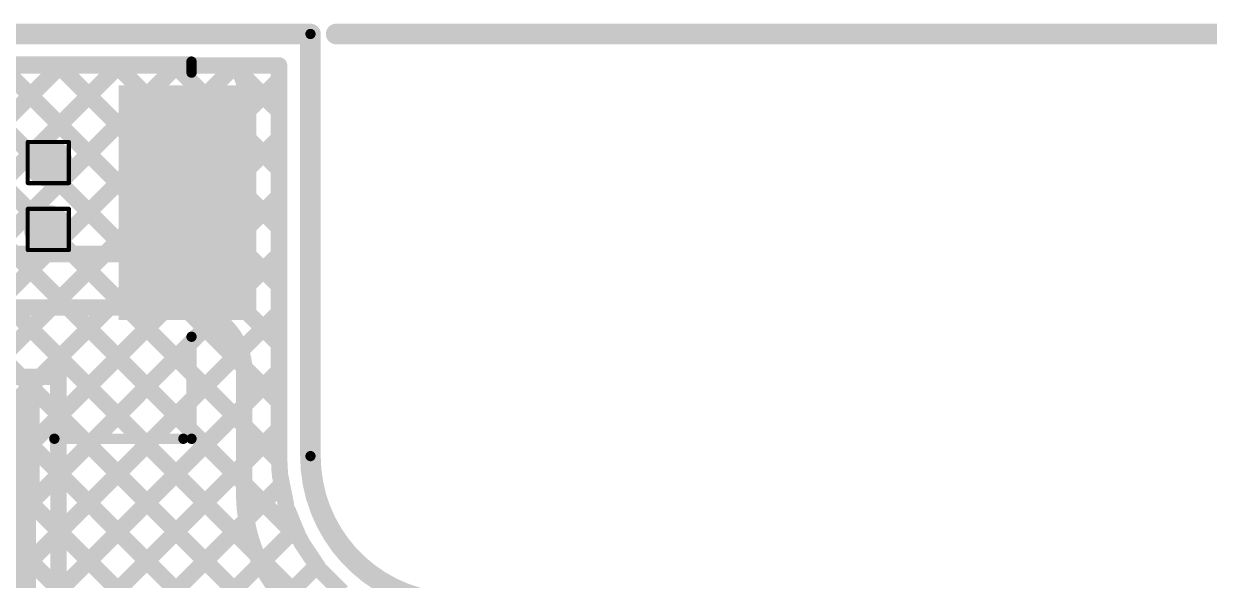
# Model space of a CAD drawing. Header units: inches. Extents: x -17 to 443, y -40 to 218.
# Drawn here: x 104.4 to 119.04, y 162.14 to 169.01 of the extents above; entities that cross this region are included whole.
import ezdxf

# ---------------------------------------------------------------- set-up
doc = ezdxf.new("R2010")
doc.units = ezdxf.units.IN
for name, color, linetype in [('Board Outline', 216, 'Continuous'), ('Bottom Layer', 5, 'Continuous'), ('Dimension', 6, 'Continuous'), ('Drill Drawing', 1, 'Continuous'), ('Fabrication', 76, 'Continuous'), ('Top Layer', 1, 'Continuous'), ('Top Overlay', 2, 'Continuous'), ('Top Paste', 8, 'Continuous'), ('Top Solder', 216, 'Continuous'), ('Via Holes', 16, 'Continuous')]:
    doc.layers.add(name, color=color, linetype=linetype)

# ---------------------------------------------------------------- blocks, each defined once
blk = doc.blocks.new('8_01A0_015200_23')
at = {"layer": 'Top Layer'}
for points in [[(-3.625, 2.19), (-3.375, 2.19), (-3.375, 0.89), (-3.625, 0.89)], [(-3.125, 2.19), (-2.875, 2.19), (-2.875, 0.89), (-3.125, 0.89)], [(-2.625, 2.19), (-2.375, 2.19), (-2.375, 0.89), (-2.625, 0.89)], [(-2.125, 2.19), (-1.875, 2.19), (-1.875, 0.89), (-2.125, 0.89)], [(-1.625, 2.19), (-1.375, 2.19), (-1.375, 0.89), (-1.625, 0.89)], [(-1.125, 2.19), (-0.875, 2.19), (-0.875, 0.89), (-1.125, 0.89)], [(-0.625, 2.19), (-0.375, 2.19), (-0.375, 0.89), (-0.625, 0.89)], [(-0.125, 2.19), (0.125, 2.19), (0.125, 0.89), (-0.125, 0.89)], [(0.375, 2.19), (0.625, 2.19), (0.625, 0.89), (0.375, 0.89)], [(0.875, 2.19), (1.125, 2.19), (1.125, 0.89), (0.875, 0.89)], [(1.375, 2.19), (1.625, 2.19), (1.625, 0.89), (1.375, 0.89)], [(1.875, 2.19), (2.125, 2.19), (2.125, 0.89), (1.875, 0.89)], [(2.375, 2.19), (2.625, 2.19), (2.625, 0.89), (2.375, 0.89)], [(2.875, 2.19), (3.125, 2.19), (3.125, 0.89), (2.875, 0.89)], [(3.375, 2.19), (3.625, 2.19), (3.625, 0.89), (3.375, 0.89)], [(-6.3, -0.14), (-4.7, -0.14), (-4.7, -2.94), (-6.3, -2.94)], [(4.7, -0.14), (6.3, -0.14), (6.3, -2.94), (4.7, -2.94)]]:
    blk.add_hatch(color=1, dxfattribs=at).paths.add_polyline_path(points)
at = {"layer": 'Top Paste'}
for points in [[(-3.625, 2.19), (-3.375, 2.19), (-3.375, 0.89), (-3.625, 0.89)], [(-3.125, 2.19), (-2.875, 2.19), (-2.875, 0.89), (-3.125, 0.89)], [(-2.625, 2.19), (-2.375, 2.19), (-2.375, 0.89), (-2.625, 0.89)], [(-2.125, 2.19), (-1.875, 2.19), (-1.875, 0.89), (-2.125, 0.89)], [(-1.625, 2.19), (-1.375, 2.19), (-1.375, 0.89), (-1.625, 0.89)], [(-1.125, 2.19), (-0.875, 2.19), (-0.875, 0.89), (-1.125, 0.89)], [(-0.625, 2.19), (-0.375, 2.19), (-0.375, 0.89), (-0.625, 0.89)], [(-0.125, 2.19), (0.125, 2.19), (0.125, 0.89), (-0.125, 0.89)], [(0.375, 2.19), (0.625, 2.19), (0.625, 0.89), (0.375, 0.89)], [(0.875, 2.19), (1.125, 2.19), (1.125, 0.89), (0.875, 0.89)], [(1.375, 2.19), (1.625, 2.19), (1.625, 0.89), (1.375, 0.89)], [(1.875, 2.19), (2.125, 2.19), (2.125, 0.89), (1.875, 0.89)], [(2.375, 2.19), (2.625, 2.19), (2.625, 0.89), (2.375, 0.89)], [(2.875, 2.19), (3.125, 2.19), (3.125, 0.89), (2.875, 0.89)], [(3.375, 2.19), (3.625, 2.19), (3.625, 0.89), (3.375, 0.89)], [(-6.3, -0.14), (-4.7, -0.14), (-4.7, -2.94), (-6.3, -2.94)], [(4.7, -0.14), (6.3, -0.14), (6.3, -2.94), (4.7, -2.94)]]:
    blk.add_hatch(color=8, dxfattribs=at).paths.add_polyline_path(points)
at = {"layer": 'Top Solder'}
for points in [[(-3.675, 2.24), (-3.325, 2.24), (-3.325, 0.84), (-3.675, 0.84)], [(-3.175, 2.24), (-2.825, 2.24), (-2.825, 0.84), (-3.175, 0.84)], [(-2.675, 2.24), (-2.325, 2.24), (-2.325, 0.84), (-2.675, 0.84)], [(-2.175, 2.24), (-1.825, 2.24), (-1.825, 0.84), (-2.175, 0.84)], [(-1.675, 2.24), (-1.325, 2.24), (-1.325, 0.84), (-1.675, 0.84)], [(-1.175, 2.24), (-0.825, 2.24), (-0.825, 0.84), (-1.175, 0.84)], [(-0.675, 2.24), (-0.325, 2.24), (-0.325, 0.84), (-0.675, 0.84)], [(-0.175, 2.24), (0.175, 2.24), (0.175, 0.84), (-0.175, 0.84)], [(0.325, 2.24), (0.675, 2.24), (0.675, 0.84), (0.325, 0.84)], [(0.825, 2.24), (1.175, 2.24), (1.175, 0.84), (0.825, 0.84)], [(1.325, 2.24), (1.675, 2.24), (1.675, 0.84), (1.325, 0.84)], [(1.825, 2.24), (2.175, 2.24), (2.175, 0.84), (1.825, 0.84)], [(2.325, 2.24), (2.675, 2.24), (2.675, 0.84), (2.325, 0.84)], [(2.825, 2.24), (3.175, 2.24), (3.175, 0.84), (2.825, 0.84)], [(3.325, 2.24), (3.675, 2.24), (3.675, 0.84), (3.325, 0.84)], [(-6.35, -0.09), (-4.65, -0.09), (-4.65, -2.99), (-6.35, -2.99)], [(4.65, -0.09), (6.35, -0.09), (6.35, -2.99), (4.65, -2.99)]]:
    blk.add_hatch(color=216, dxfattribs=at).paths.add_polyline_path(points)
at = {"layer": 'Top Overlay'}
for points in [[(3.974, 1.863, 0.127, 0.127, 0), (3.869, 1.758, 0.127, 0.127, 0)], [(3.974, 1.863, 0.127, 0.127, 0), (3.974, 1.653, 0.127, 0.127, 0)], [(3.974, 1.653, 0.127, 0.127, 0), (3.869, 1.758, 0.127, 0.127, 0)], [(-5.55, 1.375, 0.127, 0.127, 0), (-5.55, 0.115, 0.127, 0.127, 0)], [(-3.856, 1.375, 0.127, 0.127, 0), (-5.45, 1.375, 0.127, 0.127, 0)], [(5.55, 1.375, 0.127, 0.127, 0), (3.856, 1.375, 0.127, 0.127, 0)], [(5.55, 1.375, 0.127, 0.127, 0), (5.55, 0.115, 0.127, 0.127, 0)], [(0, -2.605, 0.127, 0.127, 0), (-0.342, -2.946, 0.127, 0.127, 0)], [(0.342, -2.946, 0.127, 0.127, 0), (0, -2.605, 0.127, 0.127, 0)], [(0.342, -2.946, 0.127, 0.127, 0), (-0.342, -2.946, 0.127, 0.127, 0)], [(-5.55, -3.147, 0.127, 0.127, 0), (-5.55, -3.283, 0.127, 0.127, 0)], [(5.55, -3.283, 0.127, 0.127, 0), (-5.55, -3.283, 0.127, 0.127, 0)], [(5.55, -3.147, 0.127, 0.127, 0), (5.55, -3.283, 0.127, 0.127, 0)]]:
    blk.add_lwpolyline(points, format="xyseb", dxfattribs=at)
for points in [[(3.942, 1.863, 0.0635, 0.0635, 1), (4.006, 1.863, 0.0635, 0.0635, 1)], [(3.942, 1.863, 0.0635, 0.0635, 1), (4.006, 1.863, 0.0635, 0.0635, 1)], [(3.837, 1.758, 0.0635, 0.0635, 1), (3.901, 1.758, 0.0635, 0.0635, 1)], [(3.837, 1.758, 0.0635, 0.0635, 1), (3.901, 1.758, 0.0635, 0.0635, 1)], [(3.942, 1.653, 0.0635, 0.0635, 1), (4.006, 1.653, 0.0635, 0.0635, 1)], [(3.942, 1.653, 0.0635, 0.0635, 1), (4.006, 1.653, 0.0635, 0.0635, 1)], [(-5.582, 1.375, 0.0635, 0.0635, 1), (-5.518, 1.375, 0.0635, 0.0635, 1)], [(-5.482, 1.375, 0.0635, 0.0635, 1), (-5.418, 1.375, 0.0635, 0.0635, 1)], [(-3.888, 1.375, 0.0635, 0.0635, 1), (-3.824, 1.375, 0.0635, 0.0635, 1)], [(3.824, 1.375, 0.0635, 0.0635, 1), (3.888, 1.375, 0.0635, 0.0635, 1)], [(5.518, 1.375, 0.0635, 0.0635, 1), (5.582, 1.375, 0.0635, 0.0635, 1)], [(5.518, 1.375, 0.0635, 0.0635, 1), (5.582, 1.375, 0.0635, 0.0635, 1)], [(-5.582, 0.115, 0.0635, 0.0635, 1), (-5.518, 0.115, 0.0635, 0.0635, 1)], [(5.518, 0.115, 0.0635, 0.0635, 1), (5.582, 0.115, 0.0635, 0.0635, 1)], [(-0.032, -2.605, 0.0635, 0.0635, 1), (0.032, -2.605, 0.0635, 0.0635, 1)], [(-0.032, -2.605, 0.0635, 0.0635, 1), (0.032, -2.605, 0.0635, 0.0635, 1)], [(-0.373, -2.946, 0.0635, 0.0635, 1), (-0.31, -2.946, 0.0635, 0.0635, 1)], [(-0.373, -2.946, 0.0635, 0.0635, 1), (-0.31, -2.946, 0.0635, 0.0635, 1)], [(0.31, -2.946, 0.0635, 0.0635, 1), (0.373, -2.946, 0.0635, 0.0635, 1)], [(0.31, -2.946, 0.0635, 0.0635, 1), (0.373, -2.946, 0.0635, 0.0635, 1)], [(-5.582, -3.147, 0.0635, 0.0635, 1), (-5.518, -3.147, 0.0635, 0.0635, 1)], [(-5.582, -3.283, 0.0635, 0.0635, 1), (-5.518, -3.283, 0.0635, 0.0635, 1)], [(-5.582, -3.283, 0.0635, 0.0635, 1), (-5.518, -3.283, 0.0635, 0.0635, 1)], [(5.518, -3.147, 0.0635, 0.0635, 1), (5.582, -3.147, 0.0635, 0.0635, 1)], [(5.518, -3.283, 0.0635, 0.0635, 1), (5.582, -3.283, 0.0635, 0.0635, 1)], [(5.518, -3.283, 0.0635, 0.0635, 1), (5.582, -3.283, 0.0635, 0.0635, 1)]]:
    blk.add_lwpolyline(points, format="xyseb", close=True, dxfattribs=at)

msp = doc.modelspace()

# ---------------------------------------------------------------- hatches: boundary and pattern name
at = {"layer": 'Bottom Layer'}
h = msp.add_hatch(color=5, dxfattribs=at)
edge = h.paths.add_edge_path()
edge.add_arc((104.701, 167.298), 0.3, 0, 360)
h = msp.add_hatch(color=5, dxfattribs=at)
edge = h.paths.add_edge_path()
edge.add_arc((104.701, 166.473), 0.3, 0, 360)
at = {"layer": 'Top Layer'}
h = msp.add_hatch(color=1, dxfattribs=at)
edge = h.paths.add_edge_path()
edge.add_arc((104.701, 167.298), 0.3, 0, 360)
h = msp.add_hatch(color=1, dxfattribs=at)
edge = h.paths.add_edge_path()
edge.add_arc((104.701, 166.473), 0.3, 0, 360)
at = {"layer": 'Via Holes'}
h = msp.add_hatch(color=7, dxfattribs=at)
edge = h.paths.add_edge_path()
edge.add_arc((104.701, 167.298), 0.15, 0, 360)
h = msp.add_hatch(color=7, dxfattribs=at)
edge = h.paths.add_edge_path()
edge.add_arc((104.701, 166.473), 0.15, 0, 360)

# ---------------------------------------------------------------- linework, layer by layer
at = {"layer": 'Board Outline'}
for points in [[(93.901, 168.886, 0.127, 0.127, 0), (107.939, 168.886, 0.127, 0.127, 0)], [(107.939, 163.673, 0.127, 0.127, 0), (107.939, 168.886, 0.127, 0.127, 0)], [(109.756, 161.856, 0.127, 0.127, -0.414214), (107.939, 163.673, 0.127, 0.127, 0)]]:
    msp.add_lwpolyline(points, format="xyseb", dxfattribs=at)
for points in [[(107.908, 168.886, 0.0635, 0.0635, 1), (107.971, 168.886, 0.0635, 0.0635, 1)], [(107.908, 168.886, 0.0635, 0.0635, 1), (107.971, 168.886, 0.0635, 0.0635, 1)], [(107.908, 163.673, 0.0635, 0.0635, 1), (107.971, 163.673, 0.0635, 0.0635, 1)], [(107.908, 163.673, 0.0635, 0.0635, 1), (107.971, 163.673, 0.0635, 0.0635, 1)]]:
    msp.add_lwpolyline(points, format="xyseb", close=True, dxfattribs=at)
at = {"layer": 'Bottom Layer'}
for points in [[(94.606, 168.497, 0.203, 0.203, 0), (106.991, 168.497, 0.203, 0.203, 0)], [(102.526, 166.169, 0.203, 0.203, 0), (104.854, 168.497, 0.203, 0.203, 0)], [(102.673, 168.497, 0.203, 0.203, 0), (105.001, 166.169, 0.203, 0.203, 0)], [(103.245, 166.169, 0.203, 0.203, 0), (105.573, 168.497, 0.203, 0.203, 0)], [(103.391, 168.497, 0.203, 0.203, 0), (105.719, 166.169, 0.203, 0.203, 0)], [(103.963, 166.169, 0.203, 0.203, 0), (106.291, 168.497, 0.203, 0.203, 0)], [(104.109, 168.497, 0.203, 0.203, 0), (106.437, 166.169, 0.203, 0.203, 0)], [(104.681, 166.169, 0.203, 0.203, 0), (107, 168.488, 0.203, 0.203, 0)], [(104.828, 168.497, 0.203, 0.203, 0), (106.986, 166.339, 0.203, 0.203, 0)], [(105.546, 168.497, 0.203, 0.203, 0), (107.131, 166.913, 0.203, 0.203, 0)], [(106.265, 168.497, 0.203, 0.203, 0), (107.131, 167.631, 0.203, 0.203, 0)], [(106.983, 168.497, 0.203, 0.203, 0), (107.053, 168.427, 0.203, 0.203, 0)], [(107.008, 168.481, 0.203, 0.203, -0.097051), (107.098, 168.346, 0.203, 0.203, 0)], [(107.099, 168.344, 0.203, 0.203, -0.097841), (107.131, 168.183, 0.203, 0.203, 0)], [(107.131, 166.701, 0.203, 0.203, 0), (107.131, 168.183, 0.203, 0.203, 0)], [(105.4, 166.169, 0.203, 0.203, 0), (107.131, 167.9, 0.203, 0.203, 0)], [(106.118, 166.169, 0.203, 0.203, 0), (107.131, 167.182, 0.203, 0.203, 0)], [(107.131, 166.7, 0.203, 0.203, -0.097219), (107.089, 166.497, 0.203, 0.203, 0)], [(107.088, 166.495, 0.203, 0.203, -0.302805), (106.589, 166.169, 0.203, 0.203, 0)], [(100.91, 166.169, 0.203, 0.203, 0), (106.589, 166.169, 0.203, 0.203, 0)], [(100.91, 166.169, 0.203, 0.203, 0), (106.589, 166.169, 0.203, 0.203, 0)], [(99.279, 160.049, 0.203, 0.203, 0), (104.738, 165.508, 0.203, 0.203, 0)], [(99.94, 159.991, 0.203, 0.203, 0), (105.456, 165.508, 0.203, 0.203, 0)], [(100.748, 160.081, 0.203, 0.203, 0), (106.175, 165.508, 0.203, 0.203, 0)], [(100.882, 165.508, 0.203, 0.203, 0), (106.334, 165.508, 0.203, 0.203, 0)], [(100.882, 165.508, 0.203, 0.203, 0), (106.334, 165.508, 0.203, 0.203, 0)], [(101.352, 165.508, 0.203, 0.203, 0), (116.192, 150.667, 0.203, 0.203, 0)], [(102.07, 165.508, 0.203, 0.203, 0), (116.192, 151.386, 0.203, 0.203, 0)], [(102.789, 165.508, 0.203, 0.203, 0), (116.192, 152.104, 0.203, 0.203, 0)], [(103.507, 165.508, 0.203, 0.203, 0), (116.192, 152.823, 0.203, 0.203, 0)], [(104.225, 165.508, 0.203, 0.203, 0), (107.269, 162.464, 0.203, 0.203, 0)], [(104.944, 165.508, 0.203, 0.203, 0), (107.121, 163.33, 0.203, 0.203, 0)], [(105.662, 165.508, 0.203, 0.203, 0), (107.121, 164.048, 0.203, 0.203, 0)], [(106.334, 165.508, 0.203, 0.203, -0.048669), (106.486, 165.493, 0.203, 0.203, 0)], [(106.382, 165.506, 0.203, 0.203, 0), (107.12, 164.768, 0.203, 0.203, 0)], [(106.489, 165.492, 0.203, 0.203, -0.04811), (106.634, 165.448, 0.203, 0.203, 0)], [(106.637, 165.447, 0.203, 0.203, -0.048076), (106.77, 165.376, 0.203, 0.203, 0)], [(101.377, 159.991, 0.203, 0.203, 0), (106.765, 165.379, 0.203, 0.203, 0)], [(106.773, 165.374, 0.203, 0.203, -0.048031), (106.89, 165.278, 0.203, 0.203, 0)], [(106.892, 165.276, 0.203, 0.203, -0.048031), (106.988, 165.159, 0.203, 0.203, 0)], [(106.99, 165.156, 0.203, 0.203, -0.048076), (107.061, 165.023, 0.203, 0.203, 0)], [(102.095, 159.991, 0.203, 0.203, 0), (107.079, 164.975, 0.203, 0.203, 0)], [(107.062, 165.02, 0.203, 0.203, -0.04811), (107.106, 164.875, 0.203, 0.203, 0)], [(107.107, 164.872, 0.203, 0.203, -0.048669), (107.121, 164.72, 0.203, 0.203, 0)], [(107.121, 163.206, 0.203, 0.203, 0), (107.121, 164.72, 0.203, 0.203, 0)], [(102.915, 160.092, 0.203, 0.203, 0), (107.121, 164.299, 0.203, 0.203, 0)], [(103.532, 159.991, 0.203, 0.203, 0), (107.121, 163.581, 0.203, 0.203, 0)], [(107.131, 163.016, 0.203, 0.203, -0.024527), (107.121, 163.206, 0.203, 0.203, 0)], [(107.205, 162.643, 0.203, 0.203, -0.049133), (107.131, 163.016, 0.203, 0.203, 0)], [(104.291, 160.032, 0.203, 0.203, 0), (107.148, 162.888, 0.203, 0.203, 0)], [(107.351, 162.292, 0.203, 0.203, -0.049133), (107.205, 162.643, 0.203, 0.203, 0)], [(105.061, 160.083, 0.203, 0.203, 0), (107.323, 162.345, 0.203, 0.203, 0)], [(107.562, 161.975, 0.203, 0.203, -0.049133), (107.351, 162.292, 0.203, 0.203, 0)]]:
    msp.add_lwpolyline(points, format="xyseb", dxfattribs=at)
for points in [[(104.777, 168.497, 0.102, 0.102, 1), (104.879, 168.497, 0.102, 0.102, 1)], [(104.803, 168.497, 0.102, 0.102, 1), (104.905, 168.497, 0.102, 0.102, 1)], [(105.495, 168.497, 0.102, 0.102, 1), (105.597, 168.497, 0.102, 0.102, 1)], [(105.522, 168.497, 0.102, 0.102, 1), (105.623, 168.497, 0.102, 0.102, 1)], [(106.214, 168.497, 0.102, 0.102, 1), (106.315, 168.497, 0.102, 0.102, 1)], [(106.24, 168.497, 0.102, 0.102, 1), (106.342, 168.497, 0.102, 0.102, 1)], [(106.932, 168.497, 0.102, 0.102, 1), (107.034, 168.497, 0.102, 0.102, 1)], [(106.94, 168.497, 0.102, 0.102, 1), (107.042, 168.497, 0.102, 0.102, 1)], [(106.95, 168.488, 0.102, 0.102, 1), (107.051, 168.488, 0.102, 0.102, 1)], [(106.957, 168.481, 0.102, 0.102, 1), (107.058, 168.481, 0.102, 0.102, 1)], [(107.002, 168.427, 0.102, 0.102, 1), (107.104, 168.427, 0.102, 0.102, 1)], [(107.047, 168.346, 0.102, 0.102, 1), (107.149, 168.346, 0.102, 0.102, 1)], [(107.048, 168.344, 0.102, 0.102, 1), (107.15, 168.344, 0.102, 0.102, 1)], [(107.08, 168.183, 0.102, 0.102, 1), (107.182, 168.183, 0.102, 0.102, 1)], [(107.08, 168.183, 0.102, 0.102, 1), (107.182, 168.183, 0.102, 0.102, 1)], [(107.08, 167.9, 0.102, 0.102, 1), (107.182, 167.9, 0.102, 0.102, 1)], [(107.08, 167.631, 0.102, 0.102, 1), (107.182, 167.631, 0.102, 0.102, 1)], [(107.08, 167.182, 0.102, 0.102, 1), (107.182, 167.182, 0.102, 0.102, 1)], [(107.08, 166.913, 0.102, 0.102, 1), (107.182, 166.913, 0.102, 0.102, 1)], [(107.08, 166.701, 0.102, 0.102, 1), (107.182, 166.701, 0.102, 0.102, 1)], [(107.08, 166.7, 0.102, 0.102, 1), (107.182, 166.7, 0.102, 0.102, 1)], [(107.037, 166.495, 0.102, 0.102, 1), (107.139, 166.495, 0.102, 0.102, 1)], [(107.038, 166.497, 0.102, 0.102, 1), (107.139, 166.497, 0.102, 0.102, 1)], [(106.935, 166.339, 0.102, 0.102, 1), (107.037, 166.339, 0.102, 0.102, 1)], [(104.631, 166.169, 0.102, 0.102, 1), (104.732, 166.169, 0.102, 0.102, 1)], [(104.95, 166.169, 0.102, 0.102, 1), (105.051, 166.169, 0.102, 0.102, 1)], [(105.349, 166.169, 0.102, 0.102, 1), (105.451, 166.169, 0.102, 0.102, 1)], [(105.668, 166.169, 0.102, 0.102, 1), (105.77, 166.169, 0.102, 0.102, 1)], [(106.067, 166.169, 0.102, 0.102, 1), (106.169, 166.169, 0.102, 0.102, 1)], [(106.387, 166.169, 0.102, 0.102, 1), (106.488, 166.169, 0.102, 0.102, 1)], [(106.539, 166.169, 0.102, 0.102, 1), (106.64, 166.169, 0.102, 0.102, 1)], [(106.539, 166.169, 0.102, 0.102, 1), (106.64, 166.169, 0.102, 0.102, 1)], [(106.539, 166.169, 0.102, 0.102, 1), (106.64, 166.169, 0.102, 0.102, 1)], [(104.687, 165.508, 0.102, 0.102, 1), (104.789, 165.508, 0.102, 0.102, 1)], [(104.893, 165.508, 0.102, 0.102, 1), (104.995, 165.508, 0.102, 0.102, 1)], [(105.406, 165.508, 0.102, 0.102, 1), (105.507, 165.508, 0.102, 0.102, 1)], [(105.611, 165.508, 0.102, 0.102, 1), (105.713, 165.508, 0.102, 0.102, 1)], [(106.124, 165.508, 0.102, 0.102, 1), (106.226, 165.508, 0.102, 0.102, 1)], [(106.283, 165.508, 0.102, 0.102, 1), (106.385, 165.508, 0.102, 0.102, 1)], [(106.283, 165.508, 0.102, 0.102, 1), (106.385, 165.508, 0.102, 0.102, 1)], [(106.283, 165.508, 0.102, 0.102, 1), (106.385, 165.508, 0.102, 0.102, 1)], [(106.331, 165.506, 0.102, 0.102, 1), (106.433, 165.506, 0.102, 0.102, 1)], [(106.435, 165.493, 0.102, 0.102, 1), (106.537, 165.493, 0.102, 0.102, 1)], [(106.438, 165.492, 0.102, 0.102, 1), (106.54, 165.492, 0.102, 0.102, 1)], [(106.583, 165.448, 0.102, 0.102, 1), (106.685, 165.448, 0.102, 0.102, 1)], [(106.586, 165.447, 0.102, 0.102, 1), (106.688, 165.447, 0.102, 0.102, 1)], [(106.714, 165.379, 0.102, 0.102, 1), (106.816, 165.379, 0.102, 0.102, 1)], [(106.719, 165.376, 0.102, 0.102, 1), (106.821, 165.376, 0.102, 0.102, 1)], [(106.722, 165.374, 0.102, 0.102, 1), (106.824, 165.374, 0.102, 0.102, 1)], [(106.839, 165.278, 0.102, 0.102, 1), (106.94, 165.278, 0.102, 0.102, 1)], [(106.841, 165.276, 0.102, 0.102, 1), (106.943, 165.276, 0.102, 0.102, 1)], [(106.937, 165.159, 0.102, 0.102, 1), (107.039, 165.159, 0.102, 0.102, 1)], [(106.939, 165.156, 0.102, 0.102, 1), (107.04, 165.156, 0.102, 0.102, 1)], [(107.01, 165.023, 0.102, 0.102, 1), (107.112, 165.023, 0.102, 0.102, 1)], [(107.011, 165.02, 0.102, 0.102, 1), (107.113, 165.02, 0.102, 0.102, 1)], [(107.028, 164.975, 0.102, 0.102, 1), (107.13, 164.975, 0.102, 0.102, 1)], [(107.055, 164.875, 0.102, 0.102, 1), (107.157, 164.875, 0.102, 0.102, 1)], [(107.056, 164.872, 0.102, 0.102, 1), (107.157, 164.872, 0.102, 0.102, 1)], [(107.069, 164.768, 0.102, 0.102, 1), (107.171, 164.768, 0.102, 0.102, 1)], [(107.071, 164.72, 0.102, 0.102, 1), (107.172, 164.72, 0.102, 0.102, 1)], [(107.071, 164.72, 0.102, 0.102, 1), (107.172, 164.72, 0.102, 0.102, 1)], [(107.071, 164.299, 0.102, 0.102, 1), (107.172, 164.299, 0.102, 0.102, 1)], [(107.071, 164.048, 0.102, 0.102, 1), (107.172, 164.048, 0.102, 0.102, 1)], [(107.071, 163.581, 0.102, 0.102, 1), (107.172, 163.581, 0.102, 0.102, 1)], [(107.071, 163.33, 0.102, 0.102, 1), (107.172, 163.33, 0.102, 0.102, 1)], [(107.071, 163.206, 0.102, 0.102, 1), (107.172, 163.206, 0.102, 0.102, 1)], [(107.071, 163.206, 0.102, 0.102, 1), (107.172, 163.206, 0.102, 0.102, 1)], [(107.08, 163.016, 0.102, 0.102, 1), (107.182, 163.016, 0.102, 0.102, 1)], [(107.08, 163.016, 0.102, 0.102, 1), (107.182, 163.016, 0.102, 0.102, 1)], [(107.097, 162.888, 0.102, 0.102, 1), (107.198, 162.888, 0.102, 0.102, 1)], [(107.154, 162.643, 0.102, 0.102, 1), (107.256, 162.643, 0.102, 0.102, 1)], [(107.154, 162.643, 0.102, 0.102, 1), (107.256, 162.643, 0.102, 0.102, 1)], [(107.218, 162.464, 0.102, 0.102, 1), (107.32, 162.464, 0.102, 0.102, 1)], [(107.272, 162.345, 0.102, 0.102, 1), (107.374, 162.345, 0.102, 0.102, 1)], [(107.3, 162.292, 0.102, 0.102, 1), (107.401, 162.292, 0.102, 0.102, 1)], [(107.3, 162.292, 0.102, 0.102, 1), (107.401, 162.292, 0.102, 0.102, 1)]]:
    msp.add_lwpolyline(points, format="xyseb", close=True, dxfattribs=at)
at = {"layer": 'Dimension'}
msp.add_lwpolyline([(108.257, 168.886, 0.254, 0.254, 0), (225.409, 168.886, 0.254, 0.254, 0)], format="xyseb", dxfattribs=at)
msp.add_lwpolyline([(108.193, 168.886, 0.127, 0.127, 1), (108.32, 168.886, 0.127, 0.127, 1)], format="xyseb", close=True, dxfattribs=at)
at = {"layer": 'Drill Drawing'}
for points in [[(104.447, 167.552, 0.0508, 0.0508, 0), (104.955, 167.552, 0.0508, 0.0508, 0)], [(104.447, 167.044, 0.0508, 0.0508, 0), (104.447, 167.552, 0.0508, 0.0508, 0)], [(104.955, 167.044, 0.0508, 0.0508, 0), (104.955, 167.552, 0.0508, 0.0508, 0)], [(104.447, 167.044, 0.0508, 0.0508, 0), (104.955, 167.044, 0.0508, 0.0508, 0)], [(104.447, 166.727, 0.0508, 0.0508, 0), (104.955, 166.727, 0.0508, 0.0508, 0)], [(104.447, 166.219, 0.0508, 0.0508, 0), (104.447, 166.727, 0.0508, 0.0508, 0)], [(104.955, 166.219, 0.0508, 0.0508, 0), (104.955, 166.727, 0.0508, 0.0508, 0)], [(104.447, 166.219, 0.0508, 0.0508, 0), (104.955, 166.219, 0.0508, 0.0508, 0)]]:
    msp.add_lwpolyline(points, format="xyseb", dxfattribs=at)
for points in [[(104.435, 167.552, 0.0254, 0.0254, 1), (104.46, 167.552, 0.0254, 0.0254, 1)], [(104.435, 167.552, 0.0254, 0.0254, 1), (104.46, 167.552, 0.0254, 0.0254, 1)], [(104.943, 167.552, 0.0254, 0.0254, 1), (104.968, 167.552, 0.0254, 0.0254, 1)], [(104.943, 167.552, 0.0254, 0.0254, 1), (104.968, 167.552, 0.0254, 0.0254, 1)], [(104.435, 167.044, 0.0254, 0.0254, 1), (104.46, 167.044, 0.0254, 0.0254, 1)], [(104.435, 167.044, 0.0254, 0.0254, 1), (104.46, 167.044, 0.0254, 0.0254, 1)], [(104.943, 167.044, 0.0254, 0.0254, 1), (104.968, 167.044, 0.0254, 0.0254, 1)], [(104.943, 167.044, 0.0254, 0.0254, 1), (104.968, 167.044, 0.0254, 0.0254, 1)], [(104.435, 166.727, 0.0254, 0.0254, 1), (104.46, 166.727, 0.0254, 0.0254, 1)], [(104.435, 166.727, 0.0254, 0.0254, 1), (104.46, 166.727, 0.0254, 0.0254, 1)], [(104.943, 166.727, 0.0254, 0.0254, 1), (104.968, 166.727, 0.0254, 0.0254, 1)], [(104.943, 166.727, 0.0254, 0.0254, 1), (104.968, 166.727, 0.0254, 0.0254, 1)], [(104.435, 166.219, 0.0254, 0.0254, 1), (104.46, 166.219, 0.0254, 0.0254, 1)], [(104.435, 166.219, 0.0254, 0.0254, 1), (104.46, 166.219, 0.0254, 0.0254, 1)], [(104.943, 166.219, 0.0254, 0.0254, 1), (104.968, 166.219, 0.0254, 0.0254, 1)], [(104.943, 166.219, 0.0254, 0.0254, 1), (104.968, 166.219, 0.0254, 0.0254, 1)]]:
    msp.add_lwpolyline(points, format="xyseb", close=True, dxfattribs=at)
at = {"layer": 'Fabrication'}
for points in [[(93.901, 168.886, 0.254, 0.254, 0), (107.939, 168.886, 0.254, 0.254, 0)], [(107.939, 163.673, 0.254, 0.254, 0), (107.939, 168.886, 0.254, 0.254, 0)], [(109.756, 161.856, 0.254, 0.254, -0.414214), (107.939, 163.673, 0.254, 0.254, 0)]]:
    msp.add_lwpolyline(points, format="xyseb", dxfattribs=at)
for points in [[(107.876, 168.886, 0.127, 0.127, 1), (108.003, 168.886, 0.127, 0.127, 1)], [(107.876, 168.886, 0.127, 0.127, 1), (108.003, 168.886, 0.127, 0.127, 1)], [(107.876, 163.673, 0.127, 0.127, 1), (108.003, 163.673, 0.127, 0.127, 1)], [(107.876, 163.673, 0.127, 0.127, 1), (108.003, 163.673, 0.127, 0.127, 1)]]:
    msp.add_lwpolyline(points, format="xyseb", close=True, dxfattribs=at)
at = {"layer": 'Top Layer'}
for points in [[(94.29, 168.497, 0.203, 0.203, 0), (107.551, 168.497, 0.203, 0.203, 0)], [(100.517, 168.497, 0.203, 0.203, 0), (104.363, 164.651, 0.203, 0.203, 0)], [(101.008, 164.651, 0.203, 0.203, 0), (104.854, 168.497, 0.203, 0.203, 0)], [(101.236, 168.497, 0.203, 0.203, 0), (110.919, 158.814, 0.203, 0.203, 0)], [(101.726, 164.651, 0.203, 0.203, 0), (105.573, 168.497, 0.203, 0.203, 0)], [(101.954, 168.497, 0.203, 0.203, 0), (107.817, 162.635, 0.203, 0.203, 0)], [(102.445, 164.651, 0.203, 0.203, 0), (106.291, 168.497, 0.203, 0.203, 0)], [(102.673, 168.497, 0.203, 0.203, 0), (107.553, 163.617, 0.203, 0.203, 0)], [(103.163, 164.651, 0.203, 0.203, 0), (107.009, 168.497, 0.203, 0.203, 0)], [(103.391, 168.497, 0.203, 0.203, 0), (107.551, 164.338, 0.203, 0.203, 0)], [(104.109, 168.497, 0.203, 0.203, 0), (107.551, 165.056, 0.203, 0.203, 0)], [(104.828, 168.497, 0.203, 0.203, 0), (107.551, 165.774, 0.203, 0.203, 0)], [(105.546, 168.497, 0.203, 0.203, 0), (107.551, 166.493, 0.203, 0.203, 0)], [(106.265, 168.497, 0.203, 0.203, 0), (107.551, 167.211, 0.203, 0.203, 0)], [(106.983, 168.497, 0.203, 0.203, 0), (107.551, 167.93, 0.203, 0.203, 0)], [(107.551, 163.673, 0.203, 0.203, 0), (107.551, 168.497, 0.203, 0.203, 0)], [(103.882, 164.651, 0.203, 0.203, 0), (107.551, 168.32, 0.203, 0.203, 0)], [(104.6, 164.651, 0.203, 0.203, 0), (107.551, 167.602, 0.203, 0.203, 0)], [(104.825, 164.158, 0.203, 0.203, 0), (107.551, 166.884, 0.203, 0.203, 0)], [(104.827, 163.441, 0.203, 0.203, 0), (107.551, 166.165, 0.203, 0.203, 0)], [(104.827, 162.723, 0.203, 0.203, 0), (107.551, 165.447, 0.203, 0.203, 0)], [(104.827, 162.004, 0.203, 0.203, 0), (107.551, 164.728, 0.203, 0.203, 0)], [(104.016, 164.651, 0.203, 0.203, 0), (104.325, 164.651, 0.203, 0.203, 0)], [(104.016, 164.651, 0.203, 0.203, 0), (104.325, 164.651, 0.203, 0.203, 0)], [(104.325, 164.651, 0.203, 0.203, 0), (104.825, 164.651, 0.203, 0.203, 0)], [(104.825, 163.751, 0.203, 0.203, 0), (104.825, 164.651, 0.203, 0.203, 0)], [(104.825, 164.19, 0.203, 0.203, 0), (110.201, 158.814, 0.203, 0.203, 0)], [(104.827, 161.286, 0.203, 0.203, 0), (107.551, 164.01, 0.203, 0.203, 0)], [(104.42, 161.311, 0.254, 0.254, 0), (104.42, 163.712, 0.254, 0.254, 0)], [(104.827, 161.311, 0.203, 0.203, 0), (104.827, 163.712, 0.203, 0.203, 0)], [(107.551, 163.654, 0.203, 0.203, 0), (107.56, 163.476, 0.203, 0.203, 0)], [(104.827, 163.47, 0.203, 0.203, 0), (109.482, 158.814, 0.203, 0.203, 0)], [(107.567, 163.419, 0.203, 0.203, 0), (107.637, 163.07, 0.203, 0.203, 0)], [(104.926, 160.667, 0.203, 0.203, 0), (107.586, 163.326, 0.203, 0.203, 0)], [(107.659, 162.997, 0.203, 0.203, 0), (107.795, 162.668, 0.203, 0.203, 0)], [(105.154, 160.176, 0.203, 0.203, 0), (107.751, 162.773, 0.203, 0.203, 0)], [(104.827, 162.751, 0.203, 0.203, 0), (108.758, 158.819, 0.203, 0.203, 0)], [(107.831, 162.601, 0.203, 0.203, 0), (108.029, 162.305, 0.203, 0.203, 0)], [(105.597, 159.901, 0.203, 0.203, 0), (108.018, 162.321, 0.203, 0.203, 0)], [(108.077, 162.246, 0.203, 0.203, 0), (108.329, 161.994, 0.203, 0.203, 0)]]:
    msp.add_lwpolyline(points, format="xyseb", dxfattribs=at)
for points in [[(104.777, 168.497, 0.102, 0.102, 1), (104.879, 168.497, 0.102, 0.102, 1)], [(104.803, 168.497, 0.102, 0.102, 1), (104.905, 168.497, 0.102, 0.102, 1)], [(105.495, 168.497, 0.102, 0.102, 1), (105.597, 168.497, 0.102, 0.102, 1)], [(105.522, 168.497, 0.102, 0.102, 1), (105.623, 168.497, 0.102, 0.102, 1)], [(106.214, 168.497, 0.102, 0.102, 1), (106.315, 168.497, 0.102, 0.102, 1)], [(106.24, 168.497, 0.102, 0.102, 1), (106.342, 168.497, 0.102, 0.102, 1)], [(106.932, 168.497, 0.102, 0.102, 1), (107.034, 168.497, 0.102, 0.102, 1)], [(106.959, 168.497, 0.102, 0.102, 1), (107.06, 168.497, 0.102, 0.102, 1)], [(107.5, 168.497, 0.102, 0.102, 1), (107.602, 168.497, 0.102, 0.102, 1)], [(107.5, 168.497, 0.102, 0.102, 1), (107.602, 168.497, 0.102, 0.102, 1)], [(107.5, 168.32, 0.102, 0.102, 1), (107.602, 168.32, 0.102, 0.102, 1)], [(107.5, 167.93, 0.102, 0.102, 1), (107.602, 167.93, 0.102, 0.102, 1)], [(107.5, 167.602, 0.102, 0.102, 1), (107.602, 167.602, 0.102, 0.102, 1)], [(107.5, 167.211, 0.102, 0.102, 1), (107.602, 167.211, 0.102, 0.102, 1)], [(107.5, 166.884, 0.102, 0.102, 1), (107.602, 166.884, 0.102, 0.102, 1)], [(107.5, 166.493, 0.102, 0.102, 1), (107.602, 166.493, 0.102, 0.102, 1)], [(107.5, 166.165, 0.102, 0.102, 1), (107.602, 166.165, 0.102, 0.102, 1)], [(107.5, 165.774, 0.102, 0.102, 1), (107.602, 165.774, 0.102, 0.102, 1)], [(107.5, 165.447, 0.102, 0.102, 1), (107.602, 165.447, 0.102, 0.102, 1)], [(107.5, 165.056, 0.102, 0.102, 1), (107.602, 165.056, 0.102, 0.102, 1)], [(107.5, 164.728, 0.102, 0.102, 1), (107.602, 164.728, 0.102, 0.102, 1)], [(104.274, 164.651, 0.102, 0.102, 1), (104.376, 164.651, 0.102, 0.102, 1)], [(104.274, 164.651, 0.102, 0.102, 1), (104.376, 164.651, 0.102, 0.102, 1)], [(104.274, 164.651, 0.102, 0.102, 1), (104.376, 164.651, 0.102, 0.102, 1)], [(104.313, 164.651, 0.102, 0.102, 1), (104.414, 164.651, 0.102, 0.102, 1)], [(104.549, 164.651, 0.102, 0.102, 1), (104.651, 164.651, 0.102, 0.102, 1)], [(104.774, 164.651, 0.102, 0.102, 1), (104.876, 164.651, 0.102, 0.102, 1)], [(104.774, 164.651, 0.102, 0.102, 1), (104.876, 164.651, 0.102, 0.102, 1)], [(107.5, 164.338, 0.102, 0.102, 1), (107.602, 164.338, 0.102, 0.102, 1)], [(104.774, 164.19, 0.102, 0.102, 1), (104.876, 164.19, 0.102, 0.102, 1)], [(104.774, 164.158, 0.102, 0.102, 1), (104.876, 164.158, 0.102, 0.102, 1)], [(107.5, 164.01, 0.102, 0.102, 1), (107.602, 164.01, 0.102, 0.102, 1)], [(104.357, 163.712, 0.127, 0.127, 1), (104.484, 163.712, 0.127, 0.127, 1)], [(104.774, 163.751, 0.102, 0.102, 1), (104.876, 163.751, 0.102, 0.102, 1)], [(104.776, 163.712, 0.102, 0.102, 1), (104.877, 163.712, 0.102, 0.102, 1)], [(107.5, 163.673, 0.102, 0.102, 1), (107.602, 163.673, 0.102, 0.102, 1)], [(107.501, 163.654, 0.102, 0.102, 1), (107.602, 163.654, 0.102, 0.102, 1)], [(107.502, 163.617, 0.102, 0.102, 1), (107.604, 163.617, 0.102, 0.102, 1)], [(104.776, 163.47, 0.102, 0.102, 1), (104.877, 163.47, 0.102, 0.102, 1)], [(104.776, 163.441, 0.102, 0.102, 1), (104.877, 163.441, 0.102, 0.102, 1)], [(107.509, 163.476, 0.102, 0.102, 1), (107.611, 163.476, 0.102, 0.102, 1)], [(107.516, 163.419, 0.102, 0.102, 1), (107.618, 163.419, 0.102, 0.102, 1)], [(107.535, 163.326, 0.102, 0.102, 1), (107.636, 163.326, 0.102, 0.102, 1)], [(107.586, 163.07, 0.102, 0.102, 1), (107.687, 163.07, 0.102, 0.102, 1)], [(107.608, 162.997, 0.102, 0.102, 1), (107.709, 162.997, 0.102, 0.102, 1)], [(107.7, 162.773, 0.102, 0.102, 1), (107.802, 162.773, 0.102, 0.102, 1)], [(104.776, 162.751, 0.102, 0.102, 1), (104.877, 162.751, 0.102, 0.102, 1)], [(104.776, 162.723, 0.102, 0.102, 1), (104.877, 162.723, 0.102, 0.102, 1)], [(107.744, 162.668, 0.102, 0.102, 1), (107.846, 162.668, 0.102, 0.102, 1)], [(107.766, 162.635, 0.102, 0.102, 1), (107.868, 162.635, 0.102, 0.102, 1)], [(107.78, 162.601, 0.102, 0.102, 1), (107.882, 162.601, 0.102, 0.102, 1)], [(107.967, 162.321, 0.102, 0.102, 1), (108.068, 162.321, 0.102, 0.102, 1)], [(107.978, 162.305, 0.102, 0.102, 1), (108.079, 162.305, 0.102, 0.102, 1)], [(108.026, 162.246, 0.102, 0.102, 1), (108.128, 162.246, 0.102, 0.102, 1)]]:
    msp.add_lwpolyline(points, format="xyseb", close=True, dxfattribs=at)

# ---------------------------------------------------------------- block references
at = {"rotation": 180}
msp.add_blockref('8_01A0_015200_23', (100.92, 165.262), dxfattribs=at)

doc.saveas('drawing.dxf')
